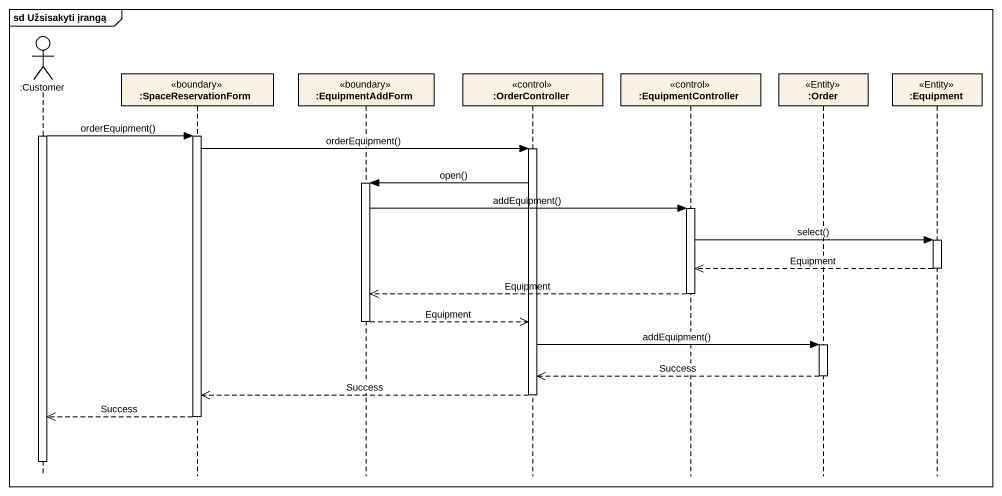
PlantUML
@startuml
mainframe sd Užsisakyti įrangą
hide footbox
actor ":Customer" as Customer
participant ":SpaceReservationForm" as SpaceReservationForm <<boundary>>
participant ":EquipmentAddForm" as EquipmentAddForm <<boundary>>
participant ":OrderController" as OrderController <<control>>
participant ":EquipmentController" as EquipmentController <<control>>
participant ":Order" as Order <<Entity>>
participant ":Equipment" as Equipment <<Entity>>

activate Customer
Customer -> SpaceReservationForm : orderEquipment()
activate SpaceReservationForm
SpaceReservationForm -> OrderController : orderEquipment()
activate OrderController
OrderController -> EquipmentAddForm : open()
activate EquipmentAddForm
EquipmentAddForm -> EquipmentController : addEquipment()
activate EquipmentController
EquipmentController -> Equipment : select()
activate Equipment
Equipment -->> EquipmentController : Equipment
deactivate Equipment
EquipmentController -->> EquipmentAddForm : Equipment
deactivate EquipmentController
EquipmentAddForm -->> OrderController : Equipment
deactivate EquipmentAddForm
OrderController -> Order : addEquipment()
activate Order
Order -->> OrderController : Success
deactivate Order
OrderController -->> SpaceReservationForm : Success
deactivate OrderController
SpaceReservationForm -->> Customer : Success
deactivate SpaceReservationForm
deactivate Customer
@enduml
